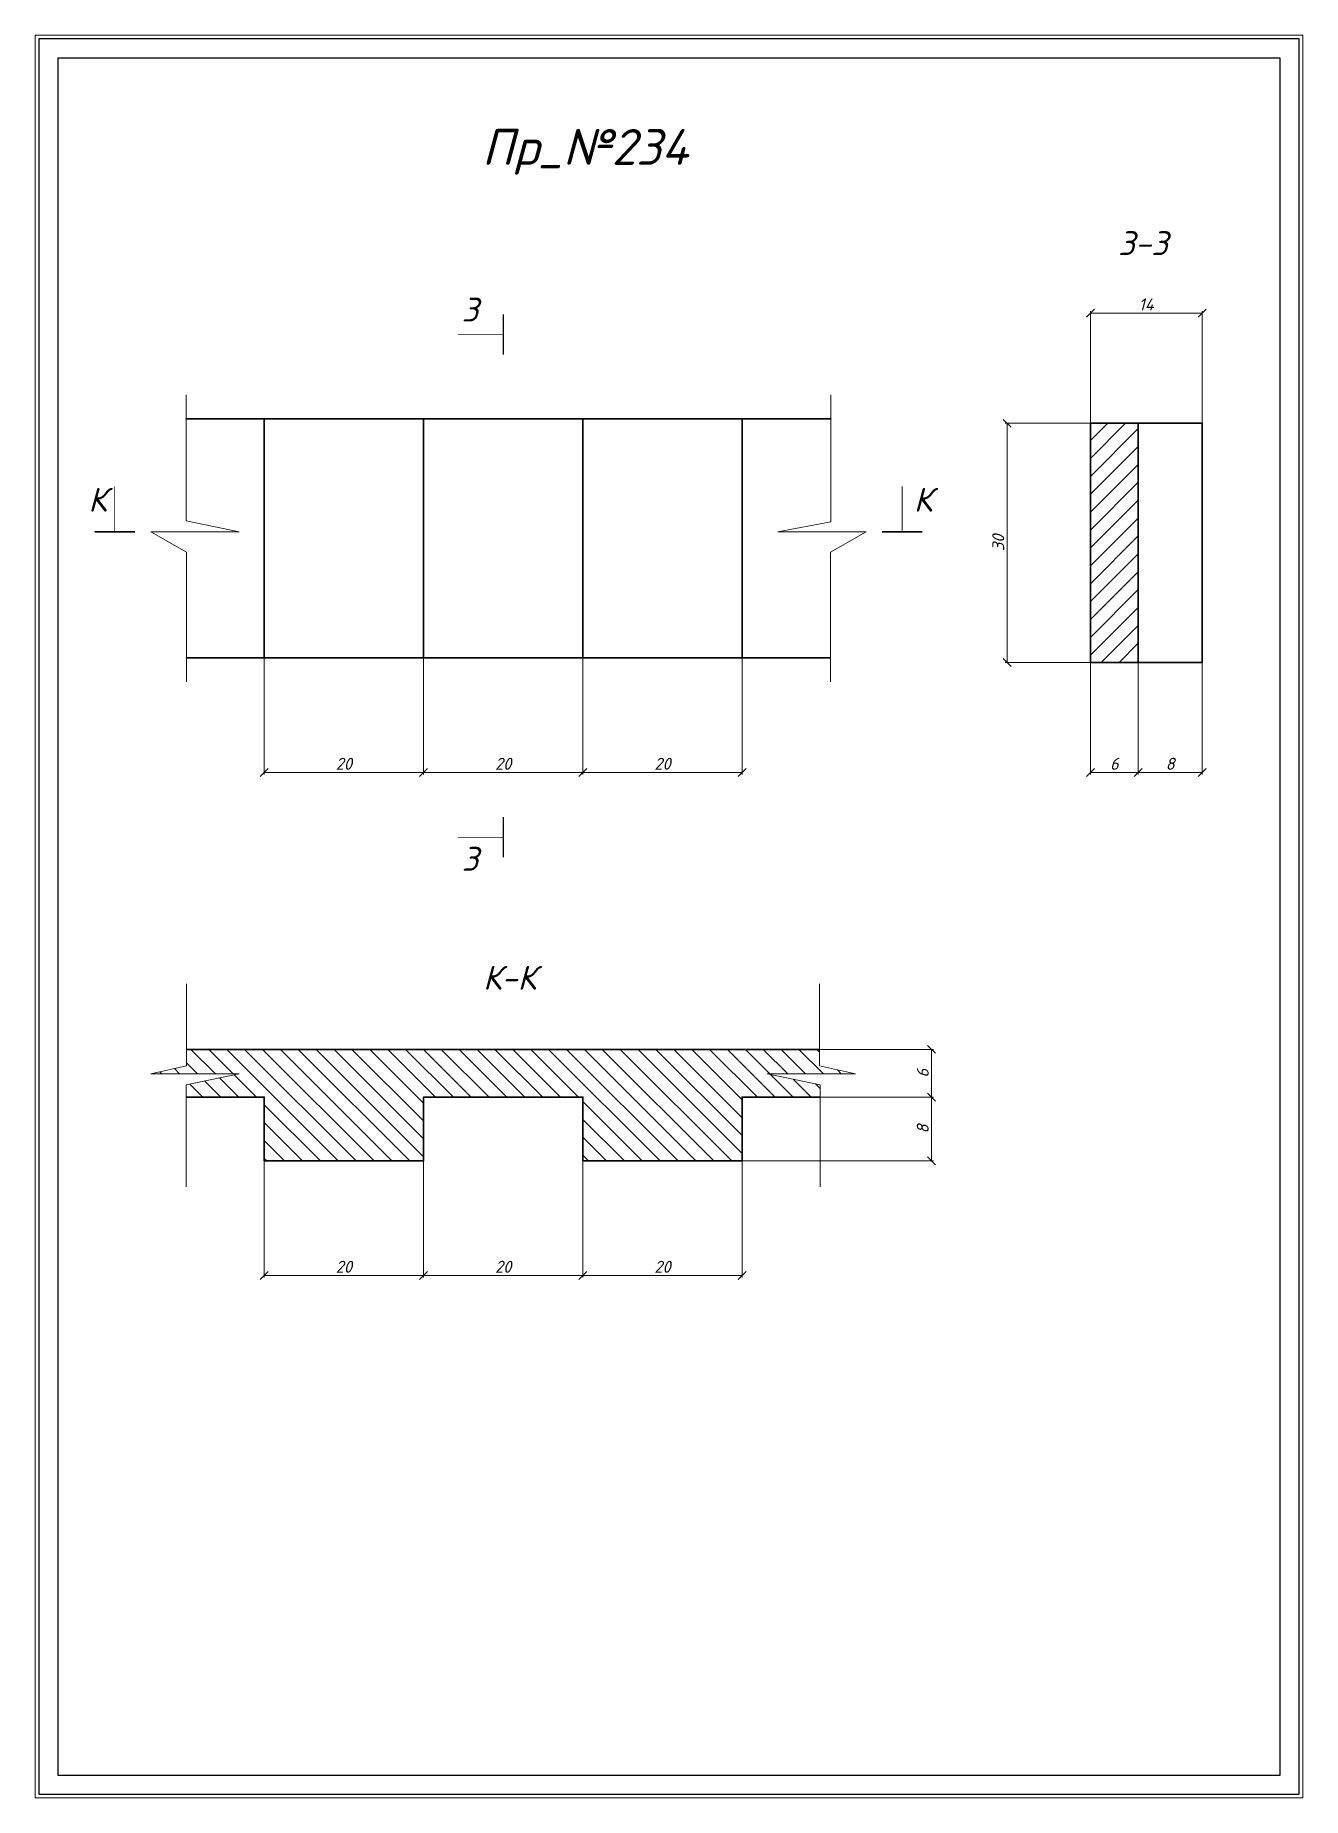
# Model space of a CAD drawing. Header units: millimetres. Extents: x 867 to 1026, y -717 to -495.
import ezdxf

# ---------------------------------------------------------------- set-up
doc = ezdxf.new("R2010")
doc.units = ezdxf.units.MM
doc.layers.get('0').update_dxf_attribs({"lineweight": 13})
for name, color, linetype, lineweight in [('Пр_№234', 1, 'Continuous', 35), ('служебный слой НАДПИСИ', 7, 'Continuous', 13), ('служебный слой РАЗМЕРЫ', 7, 'Continuous', 9), ('служебный слой ШТАМП', 7, 'Continuous', 30), ('служебный слой ШТРИХОВКА', 7, 'Continuous', 5)]:
    doc.layers.add(name, color=color, linetype=linetype, lineweight=lineweight)
doc.styles.add('ЕСКД', font='isocpeur.ttf', dxfattribs={"oblique": 15})
doc.dimstyles.new('ЕСКД', dxfattribs={"dimtxt": 3.5, "dimasz": 2.5, "dimexe": 0.25, "dimexo": 0, "dimgap": 0.35, "dimtad": 1, "dimdec": 1, "dimzin": 9, "dimtxsty": 'ЕСКД', "dimblk": 'OBLIQUE', "dimcen": 0, "dimclrd": 256, "dimclre": 256, "dimclrt": 256, "dimadec": 1, "dimazin": 0, "dimtfac": 1, "dimtdec": 1, "dimtmove": 0, "dimatfit": 3, "dimldrblk": 'DOTSMALL', "dimfxl": 1, "dimlwd": -1, "dimlwe": -1, "dimarcsym": 0})

# ---------------------------------------------------------------- blocks, each defined once
blk = doc.blocks.new('_OBLIQUE')
at = {"color": 0, "linetype": 'ByBlock'}
blk.add_line((-0.5, -0.5), (0.5, 0.5), dxfattribs=at)
blk = doc.blocks.new('*D14')
at = {"layer": 'Defpoints', "color": 0, "transparency": 16777216}
for p in [(999.57, -530.35), (999.57, -544.18), (1013.57, -544.18)]:
    blk.add_point(p, dxfattribs=at)
at = {"layer": 'служебный слой РАЗМЕРЫ', "transparency": 16777216}
for p, q in [((999.57, -544.18), (999.57, -530.1)), ((1013.57, -530.35), (999.57, -530.35)), ((1013.57, -544.18), (1013.57, -530.1))]:
    blk.add_line(p, q, dxfattribs=at)
at = {"layer": 'служебный слой РАЗМЕРЫ', "transparency": 16777216, "rotation": 180}
blk.add_blockref('_OBLIQUE', (999.57, -530.35), dxfattribs=at)
at = {"layer": 'служебный слой РАЗМЕРЫ', "transparency": 16777216}
blk.add_blockref('_OBLIQUE', (1013.57, -530.35), dxfattribs=at)
at = {"layer": 'служебный слой РАЗМЕРЫ', "transparency": 16777216, "insert": (1006.57, -529.25), "char_height": 1.5, "attachment_point": 5, "style": 'ЕСКД'}
blk.add_mtext('14', dxfattribs=at)
blk = doc.blocks.new('_DotSmall')
at = {"color": 0, "linetype": 'ByBlock', "lineweight": -3, "const_width": 0.5}
blk.add_lwpolyline([(-0.0625, 0, 1), (0.0625, 0, 1)], format="xyb", close=True, dxfattribs=at)
blk = doc.blocks.new('*D13')
at = {"layer": 'Defpoints', "color": 0, "transparency": 16777216}
for p in [(895.84, -573.62), (915.84, -573.62), (895.84, -588.01)]:
    blk.add_point(p, dxfattribs=at)
at = {"layer": 'служебный слой РАЗМЕРЫ', "transparency": 16777216}
for p, q in [((895.84, -573.62), (895.84, -588.26)), ((915.84, -573.62), (915.84, -588.26)), ((915.84, -588.01), (895.84, -588.01))]:
    blk.add_line(p, q, dxfattribs=at)
at = {"layer": 'служебный слой РАЗМЕРЫ', "transparency": 16777216, "rotation": 180}
blk.add_blockref('_OBLIQUE', (895.84, -588.01), dxfattribs=at)
at = {"layer": 'служебный слой РАЗМЕРЫ', "transparency": 16777216}
blk.add_blockref('_OBLIQUE', (915.84, -588.01), dxfattribs=at)
at = {"layer": 'служебный слой РАЗМЕРЫ', "transparency": 16777216, "insert": (905.84, -586.91), "char_height": 1.5, "attachment_point": 5, "style": 'ЕСКД'}
blk.add_mtext('20', dxfattribs=at)
blk = doc.blocks.new('*D12')
at = {"layer": 'Defpoints', "color": 0, "transparency": 16777216}
for p in [(915.84, -573.62), (935.84, -573.62), (915.84, -588.01)]:
    blk.add_point(p, dxfattribs=at)
at = {"layer": 'служебный слой РАЗМЕРЫ', "transparency": 16777216}
for p, q in [((915.84, -573.62), (915.84, -588.26)), ((935.84, -573.62), (935.84, -588.26)), ((935.84, -588.01), (915.84, -588.01))]:
    blk.add_line(p, q, dxfattribs=at)
at = {"layer": 'служебный слой РАЗМЕРЫ', "transparency": 16777216, "rotation": 180}
blk.add_blockref('_OBLIQUE', (915.84, -588.01), dxfattribs=at)
at = {"layer": 'служебный слой РАЗМЕРЫ', "transparency": 16777216}
blk.add_blockref('_OBLIQUE', (935.84, -588.01), dxfattribs=at)
at = {"layer": 'служебный слой РАЗМЕРЫ', "transparency": 16777216, "insert": (925.84, -586.91), "char_height": 1.5, "attachment_point": 5, "style": 'ЕСКД'}
blk.add_mtext('20', dxfattribs=at)
blk = doc.blocks.new('*D11')
at = {"layer": 'Defpoints', "color": 0, "transparency": 16777216}
for p in [(935.84, -573.62), (955.84, -573.62), (935.84, -588.01)]:
    blk.add_point(p, dxfattribs=at)
at = {"layer": 'служебный слой РАЗМЕРЫ', "transparency": 16777216}
for p, q in [((935.84, -573.62), (935.84, -588.26)), ((955.84, -573.62), (955.84, -588.26)), ((955.84, -588.01), (935.84, -588.01))]:
    blk.add_line(p, q, dxfattribs=at)
at = {"layer": 'служебный слой РАЗМЕРЫ', "transparency": 16777216, "rotation": 180}
blk.add_blockref('_OBLIQUE', (935.84, -588.01), dxfattribs=at)
at = {"layer": 'служебный слой РАЗМЕРЫ', "transparency": 16777216}
blk.add_blockref('_OBLIQUE', (955.84, -588.01), dxfattribs=at)
at = {"layer": 'служебный слой РАЗМЕРЫ', "transparency": 16777216, "insert": (945.84, -586.91), "char_height": 1.5, "attachment_point": 5, "style": 'ЕСКД'}
blk.add_mtext('20', dxfattribs=at)
blk = doc.blocks.new('*D10')
at = {"layer": 'Defpoints', "color": 0, "transparency": 16777216}
for p in [(965.57, -622.75), (979.61, -622.75), (965.64, -628.75)]:
    blk.add_point(p, dxfattribs=at)
at = {"layer": 'служебный слой РАЗМЕРЫ', "transparency": 16777216}
for p, q in [((965.57, -622.75), (979.86, -622.75)), ((979.61, -628.75), (979.61, -622.75)), ((965.64, -628.75), (979.86, -628.75))]:
    blk.add_line(p, q, dxfattribs=at)
for p, rotation in [((979.61, -622.75), 90), ((979.61, -628.75), 270)]:
    blk.add_blockref('_OBLIQUE', p, dxfattribs=dict(at, rotation=rotation))
at = {"layer": 'служебный слой РАЗМЕРЫ', "transparency": 16777216, "insert": (978.51, -625.75), "char_height": 1.5, "attachment_point": 5, "rotation": 90, "style": 'ЕСКД'}
blk.add_mtext('6', dxfattribs=at)
blk = doc.blocks.new('*D9')
at = {"layer": 'Defpoints', "color": 0, "transparency": 16777216}
for p in [(955.84, -628.75), (979.61, -628.75), (955.84, -636.75)]:
    blk.add_point(p, dxfattribs=at)
at = {"layer": 'служебный слой РАЗМЕРЫ', "transparency": 16777216}
for p, q in [((955.84, -628.75), (979.86, -628.75)), ((979.61, -636.75), (979.61, -628.75)), ((955.84, -636.75), (979.86, -636.75))]:
    blk.add_line(p, q, dxfattribs=at)
for p, rotation in [((979.61, -628.75), 90), ((979.61, -636.75), 270)]:
    blk.add_blockref('_OBLIQUE', p, dxfattribs=dict(at, rotation=rotation))
at = {"layer": 'служебный слой РАЗМЕРЫ', "transparency": 16777216, "insert": (978.51, -632.75), "char_height": 1.5, "attachment_point": 5, "rotation": 90, "style": 'ЕСКД'}
blk.add_mtext('8', dxfattribs=at)
blk = doc.blocks.new('*D8')
at = {"layer": 'Defpoints', "color": 0, "transparency": 16777216}
for p in [(895.84, -636.75), (915.84, -636.75), (895.84, -651.14)]:
    blk.add_point(p, dxfattribs=at)
at = {"layer": 'служебный слой РАЗМЕРЫ', "transparency": 16777216}
for p, q in [((895.84, -636.75), (895.84, -651.39)), ((915.84, -636.75), (915.84, -651.39)), ((915.84, -651.14), (895.84, -651.14))]:
    blk.add_line(p, q, dxfattribs=at)
at = {"layer": 'служебный слой РАЗМЕРЫ', "transparency": 16777216, "rotation": 180}
blk.add_blockref('_OBLIQUE', (895.84, -651.14), dxfattribs=at)
at = {"layer": 'служебный слой РАЗМЕРЫ', "transparency": 16777216}
blk.add_blockref('_OBLIQUE', (915.84, -651.14), dxfattribs=at)
at = {"layer": 'служебный слой РАЗМЕРЫ', "transparency": 16777216, "insert": (905.84, -650.04), "char_height": 1.5, "attachment_point": 5, "style": 'ЕСКД'}
blk.add_mtext('20', dxfattribs=at)
blk = doc.blocks.new('*D7')
at = {"layer": 'Defpoints', "color": 0, "transparency": 16777216}
for p in [(915.84, -636.75), (935.84, -636.75), (915.84, -651.14)]:
    blk.add_point(p, dxfattribs=at)
at = {"layer": 'служебный слой РАЗМЕРЫ', "transparency": 16777216}
for p, q in [((915.84, -636.75), (915.84, -651.39)), ((935.84, -636.75), (935.84, -651.39)), ((935.84, -651.14), (915.84, -651.14))]:
    blk.add_line(p, q, dxfattribs=at)
at = {"layer": 'служебный слой РАЗМЕРЫ', "transparency": 16777216, "rotation": 180}
blk.add_blockref('_OBLIQUE', (915.84, -651.14), dxfattribs=at)
at = {"layer": 'служебный слой РАЗМЕРЫ', "transparency": 16777216}
blk.add_blockref('_OBLIQUE', (935.84, -651.14), dxfattribs=at)
at = {"layer": 'служебный слой РАЗМЕРЫ', "transparency": 16777216, "insert": (925.84, -650.04), "char_height": 1.5, "attachment_point": 5, "style": 'ЕСКД'}
blk.add_mtext('20', dxfattribs=at)
blk = doc.blocks.new('*D6')
at = {"layer": 'Defpoints', "color": 0, "transparency": 16777216}
for p in [(935.84, -636.75), (955.84, -636.75), (935.84, -651.14)]:
    blk.add_point(p, dxfattribs=at)
at = {"layer": 'служебный слой РАЗМЕРЫ', "transparency": 16777216}
for p, q in [((935.84, -636.75), (935.84, -651.39)), ((955.84, -636.75), (955.84, -651.39)), ((955.84, -651.14), (935.84, -651.14))]:
    blk.add_line(p, q, dxfattribs=at)
at = {"layer": 'служебный слой РАЗМЕРЫ', "transparency": 16777216, "rotation": 180}
blk.add_blockref('_OBLIQUE', (935.84, -651.14), dxfattribs=at)
at = {"layer": 'служебный слой РАЗМЕРЫ', "transparency": 16777216}
blk.add_blockref('_OBLIQUE', (955.84, -651.14), dxfattribs=at)
at = {"layer": 'служебный слой РАЗМЕРЫ', "transparency": 16777216, "insert": (945.84, -650.04), "char_height": 1.5, "attachment_point": 5, "style": 'ЕСКД'}
blk.add_mtext('20', dxfattribs=at)
blk = doc.blocks.new('*D4')
at = {"layer": 'Defpoints', "color": 0, "transparency": 16777216}
for p in [(999.57, -544.18), (989.09, -574.18), (999.57, -574.18)]:
    blk.add_point(p, dxfattribs=at)
at = {"layer": 'служебный слой РАЗМЕРЫ', "transparency": 16777216}
for p, q in [((999.57, -544.18), (988.84, -544.18)), ((989.09, -544.18), (989.09, -574.18)), ((999.57, -574.18), (988.84, -574.18))]:
    blk.add_line(p, q, dxfattribs=at)
for p, rotation in [((989.09, -544.18), 90), ((989.09, -574.18), 270)]:
    blk.add_blockref('_OBLIQUE', p, dxfattribs=dict(at, rotation=rotation))
at = {"layer": 'служебный слой РАЗМЕРЫ', "transparency": 16777216, "insert": (987.99, -559.18), "char_height": 1.5, "attachment_point": 5, "rotation": 90, "style": 'ЕСКД'}
blk.add_mtext('30', dxfattribs=at)
blk = doc.blocks.new('*D3')
at = {"layer": 'Defpoints', "color": 0, "transparency": 16777216}
for p in [(999.57, -574.18), (1005.57, -574.18), (999.57, -588.01)]:
    blk.add_point(p, dxfattribs=at)
at = {"layer": 'служебный слой РАЗМЕРЫ', "transparency": 16777216}
for p, q in [((999.57, -574.18), (999.57, -588.26)), ((1005.57, -574.18), (1005.57, -588.26)), ((1005.57, -588.01), (999.57, -588.01))]:
    blk.add_line(p, q, dxfattribs=at)
at = {"layer": 'служебный слой РАЗМЕРЫ', "transparency": 16777216, "rotation": 180}
blk.add_blockref('_OBLIQUE', (999.57, -588.01), dxfattribs=at)
at = {"layer": 'служебный слой РАЗМЕРЫ', "transparency": 16777216}
blk.add_blockref('_OBLIQUE', (1005.57, -588.01), dxfattribs=at)
at = {"layer": 'служебный слой РАЗМЕРЫ', "transparency": 16777216, "insert": (1002.57, -586.91), "char_height": 1.5, "attachment_point": 5, "style": 'ЕСКД'}
blk.add_mtext('6', dxfattribs=at)

msp = doc.modelspace()

# ---------------------------------------------------------------- hatches: boundary and pattern name
at = {"layer": 'служебный слой ШТРИХОВКА'}
h = msp.add_hatch(dxfattribs=at)
h.set_pattern_fill('ANSI31', color=256, scale=0.5, style=0)
h.set_pattern_definition([(45, (35.3024, 65.4195), (-1.122532, 1.122532), [])])
h.paths.add_polyline_path([(999.57, -574.18), (1005.57, -574.18), (1005.57, -544.18), (999.57, -544.18)])
h = msp.add_hatch(dxfattribs=at)
h.set_pattern_fill('ANSI31', color=256, scale=0.5, style=0)
h.set_pattern_definition([(315, (-101.2056, -1302.9861), (-1.122532, -1.122532), [])])
h.paths.add_polyline_path([(935.84, -628.75), (935.84, -636.75), (955.84, -636.75), (955.84, -628.75), (965.64, -628.75), (965.64, -627.2), (958.98, -625.82), (970.06, -625.82), (965.57, -624.83), (965.57, -622.75), (886.1, -622.75), (886.1, -624.83), (881.61, -625.82), (892.69, -625.82), (886.03, -627.2), (886.03, -628.75), (895.84, -628.75), (895.84, -636.75), (915.84, -636.75), (915.84, -628.75)])

# ---------------------------------------------------------------- linework, layer by layer
at = {"layer": 'Пр_№234', "ltscale": 100}
for points in [[(886.03, -543.62), (895.84, -543.62), (895.84, -573.62), (915.84, -573.62), (915.84, -543.62), (935.84, -543.62), (935.84, -573.62), (955.84, -573.62), (955.84, -543.62), (966.99, -543.62), (886.03, -543.62), (895.84, -543.62), (895.84, -573.62), (886.1, -573.62), (966.92, -573.62), (955.84, -573.62), (955.84, -543.62), (935.84, -543.62), (935.84, -573.62), (915.84, -573.62), (915.84, -543.62), (895.84, -543.62), (895.84, -573.62), (886.1, -573.62)], [(1005.57, -574.18), (1005.57, -544.18), (999.57, -544.18), (999.57, -574.18), (1005.57, -574.18)], [(999.57, -544.18), (999.57, -574.18), (1013.57, -574.18), (1013.57, -544.18), (999.57, -544.18)], [(886.1, -622.75), (965.57, -622.75)], [(886.03, -628.75), (895.84, -628.75), (895.84, -636.75), (915.84, -636.75), (915.84, -628.75), (935.84, -628.75), (935.84, -636.75), (955.84, -636.75), (955.84, -628.75), (965.64, -628.75)]]:
    msp.add_lwpolyline(points, dxfattribs=at)
at = {"layer": 'служебный слой РАЗМЕРЫ', "ltscale": 3, "const_width": 0.2}
for points in [[(925.86, -530.49), (925.86, -535.55)], [(879.61, -557.79), (874.55, -557.79)], [(978.47, -557.79), (973.41, -557.79)], [(925.86, -593.6), (925.86, -598.66)]]:
    msp.add_lwpolyline(points, dxfattribs=at)
at = {"layer": 'служебный слой РАЗМЕРЫ'}
for points in [[(925.84, -533.04, 0, 1.5, 0), (923.84, -533.04, 0.1, 0.1, 0), (920.16, -533.04, 0.1, 0.1, 0)], [(877.06, -557.76, 0, 1.5, 0), (877.06, -555.76, 0.1, 0.1, 0), (877.06, -552.08, 0.1, 0.1, 0)], [(975.92, -557.76, 0, 1.5, 0), (975.92, -555.76, 0.1, 0.1, 0), (975.92, -552.08, 0.1, 0.1, 0)], [(925.84, -596.15, 0, 1.5, 0), (923.84, -596.15, 0.1, 0.1, 0), (920.16, -596.15, 0.1, 0.1, 0)]]:
    msp.add_lwpolyline(points, format="xyseb", dxfattribs=at)
at = {"layer": 'служебный слой ШТАМП', "color": 6, "lineweight": 5, "ltscale": 100}
msp.add_lwpolyline([(1026.22, -495.47), (867.1, -495.47), (867.1, -716.68), (1026.22, -716.68)], close=True, dxfattribs=at)
at = {"layer": 'служебный слой ШТАМП', "ltscale": 100}
for points in [[(1025.76, -495.93), (867.55, -495.93), (867.55, -716.23), (1025.76, -716.23)], [(1023.36, -498.33), (869.95, -498.33), (869.95, -713.83), (1023.36, -713.83)]]:
    msp.add_lwpolyline(points, close=True, dxfattribs=at)
at = {"layer": 'служебный слой ШТРИХОВКА', "lineweight": 5, "ltscale": 100}
for points in [[(886.03, -540.62), (886.03, -556.41), (892.69, -557.79), (881.61, -557.79), (886.1, -560.33), (886.1, -576.62)], [(966.99, -540.62), (966.99, -556.53), (960.33, -557.79), (971.41, -557.79), (966.92, -560.33), (966.92, -576.62)], [(886.03, -639.99), (886.03, -627.2), (892.69, -625.82), (881.61, -625.82), (886.1, -624.83), (886.1, -614.51)], [(965.64, -639.99), (965.64, -627.2), (958.98, -625.82), (970.06, -625.82), (965.57, -624.83), (965.57, -614.51)]]:
    msp.add_lwpolyline(points, dxfattribs=at)

# ---------------------------------------------------------------- texts
at = {"layer": 'служебный слой НАДПИСИ', "style": 'ЕСКД', "oblique": 15}
for s, height, p in [('Пр_№234', 4.5, (923.17, -511.74)), ('З-З', 3, (1003.03, -523.07)), ('З', 3, (920.62, -531.4)), ('К', 3, (873.75, -555.26)), ('К', 3, (977.38, -555.26)), ('З', 3, (920.62, -600.34)), ('К-К', 3, (923.31, -615.26))]:
    msp.add_text(s, height=height, dxfattribs=at).set_placement(p)

# ---------------------------------------------------------------- dimensions: what is measured, and where the dimension line sits
at = {"layer": 'служебный слой РАЗМЕРЫ'}
for base, p1, p2, picture, middle in [((999.57, -530.35), (1013.57, -544.18), (999.57, -544.18), '*D14', (1006.57, -529.25)), ((895.84, -588.01), (915.84, -573.62), (895.84, -573.62), '*D13', (905.84, -586.91)), ((915.84, -588.01), (935.84, -573.62), (915.84, -573.62), '*D12', (925.84, -586.91)), ((935.84, -588.01), (955.84, -573.62), (935.84, -573.62), '*D11', (945.84, -586.91)), ((999.57, -588.01), (1005.57, -574.18), (999.57, -574.18), '*D3', (1002.57, -586.91)), ((895.84, -651.14), (915.84, -636.75), (895.84, -636.75), '*D8', (905.84, -650.04)), ((915.84, -651.14), (935.84, -636.75), (915.84, -636.75), '*D7', (925.84, -650.04)), ((935.84, -651.14), (955.84, -636.75), (935.84, -636.75), '*D6', (945.84, -650.04))]:
    dim = msp.add_linear_dim(base=base, p1=p1, p2=p2, dimstyle='ЕСКД', override={"dimtxt": 1.5, "dimasz": 1}, dxfattribs=at)
    dim.commit()
    dim.dimension.update_dxf_attribs({"geometry": picture, "text_midpoint": middle})
for base, p1, p2, angle, picture, middle in [((989.09, -574.18), (999.57, -544.18), (999.57, -574.18), 90, '*D4', (987.99, -559.18)), ((979.61, -622.75), (965.64, -628.75), (965.57, -622.75), 270, '*D10', (978.51, -625.75)), ((979.61, -628.75), (955.84, -636.75), (955.84, -628.75), 270, '*D9', (978.51, -632.75))]:
    dim = msp.add_linear_dim(base=base, p1=p1, p2=p2, angle=angle, dimstyle='ЕСКД', override={"dimtxt": 1.5, "dimasz": 1}, dxfattribs=at)
    dim.commit()
    dim.dimension.update_dxf_attribs({"geometry": picture, "text_midpoint": middle})
msp.add_linear_dim(base=(1013.57, -588.01), p1=(1005.57, -574.18), p2=(1013.57, -574.18), dimstyle='ЕСКД', override={"dimtxt": 1.5, "dimasz": 1}, dxfattribs=at).render()

doc.saveas('drawing.dxf')
